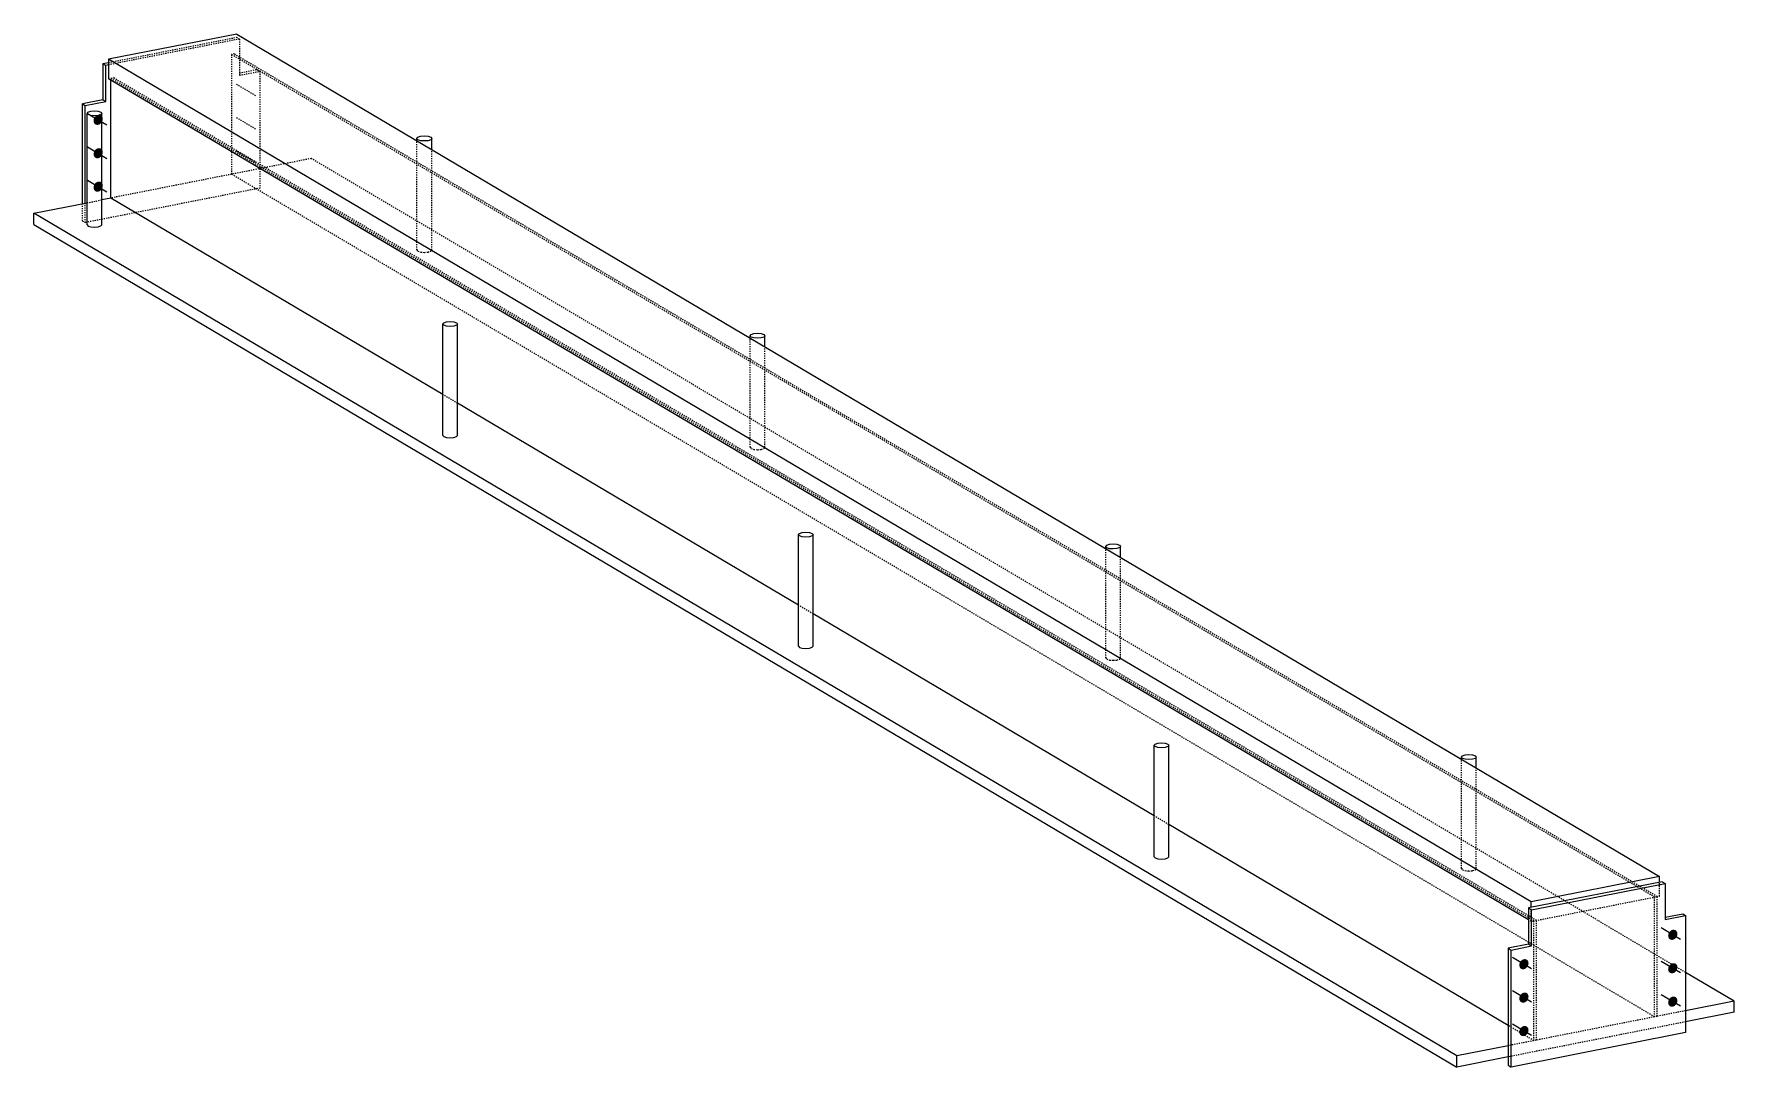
# Model space of a CAD drawing. Header units: millimetres. Extents: x 9 to 43771, y 10 to 1769.
# Drawn here: x 8609 to 11476, y 26 to 1769 of the extents above; entities that cross this region are included whole.
import ezdxf

# ---------------------------------------------------------------- set-up
doc = ezdxf.new("R2010")
doc.units = ezdxf.units.MM
doc.linetypes.add('DXK_LINE_DOT2', pattern=[3.9198, 1.9599, -1.9599])
doc.layers.add('STÅL', color=7, linetype='Continuous')

msp = doc.modelspace()

# ---------------------------------------------------------------- hatches: boundary and pattern name
at = {"layer": 'STÅL', "linetype": 'Continuous'}
for points in [[(8710.7, 1628.3), (8711.8, 1629.8), (8713.1, 1631.1), (8714.6, 1632.1), (8716.2, 1632.8), (8717.8, 1633.1), (8719.4, 1633.1), (8720.9, 1632.7), (8722.2, 1631.9), (8723.3, 1630.8), (8724.1, 1629.4), (8724.6, 1627.8), (8724.8, 1626.1), (8724.6, 1624.3), (8724.1, 1622.5), (8723.3, 1620.8), (8722.2, 1619.3), (8720.9, 1618), (8719.4, 1617), (8717.8, 1616.3), (8716.2, 1616), (8714.6, 1616.1), (8713.1, 1616.5), (8711.8, 1617.3), (8710.7, 1618.4), (8709.9, 1619.7), (8709.4, 1621.3), (8709.2, 1623), (8709.4, 1624.8), (8709.9, 1626.6)], [(8710.7, 1571.9), (8711.8, 1573.5), (8713.1, 1574.8), (8714.6, 1575.8), (8716.2, 1576.4), (8717.8, 1576.8), (8719.4, 1576.7), (8720.9, 1576.3), (8722.2, 1575.5), (8723.3, 1574.4), (8724.1, 1573), (8724.6, 1571.5), (8724.8, 1569.7), (8724.6, 1567.9), (8724.1, 1566.2), (8723.3, 1564.5), (8722.2, 1562.9), (8720.9, 1561.6), (8719.4, 1560.6), (8717.8, 1559.9), (8716.2, 1559.6), (8714.6, 1559.7), (8713.1, 1560.1), (8711.8, 1560.9), (8710.7, 1562), (8709.9, 1563.4), (8709.4, 1564.9), (8709.2, 1566.7), (8709.4, 1568.5), (8709.9, 1570.2)], [(8710.7, 1515.5), (8711.8, 1517.1), (8713.1, 1518.4), (8714.6, 1519.4), (8716.2, 1520.1), (8717.8, 1520.4), (8719.4, 1520.3), (8720.9, 1519.9), (8722.2, 1519.1), (8723.3, 1518), (8724.1, 1516.7), (8724.6, 1515.1), (8724.8, 1513.3), (8724.6, 1511.6), (8724.1, 1509.8), (8723.3, 1508.1), (8722.2, 1506.6), (8720.9, 1505.3), (8719.4, 1504.2), (8717.8, 1503.6), (8716.2, 1503.2), (8714.6, 1503.3), (8713.1, 1503.7), (8711.8, 1504.5), (8710.7, 1505.6), (8709.9, 1507), (8709.4, 1508.6), (8709.2, 1510.3), (8709.4, 1512.1), (8709.9, 1513.9)], [(11366.8, 253.2), (11367.9, 254.7), (11369.2, 256), (11370.7, 257), (11372.3, 257.7), (11374, 258), (11375.5, 258), (11377, 257.5), (11378.4, 256.8), (11379.4, 255.7), (11380.3, 254.3), (11380.8, 252.7), (11380.9, 251), (11380.8, 249.2), (11380.3, 247.4), (11379.4, 245.7), (11378.3, 244.2), (11377, 242.9), (11375.5, 241.9), (11373.9, 241.2), (11372.3, 240.9), (11370.7, 240.9), (11369.2, 241.4), (11367.9, 242.1), (11366.8, 243.2), (11366, 244.6), (11365.5, 246.2), (11365.3, 247.9), (11365.5, 249.7), (11366, 251.5)], [(11115.7, 203.6), (11116.8, 205.1), (11118.1, 206.4), (11119.6, 207.4), (11121.2, 208.1), (11122.8, 208.4), (11124.4, 208.4), (11125.9, 208), (11127.2, 207.2), (11128.3, 206.1), (11129.1, 204.7), (11129.6, 203.1), (11129.8, 201.4), (11129.6, 199.6), (11129.1, 197.8), (11128.3, 196.1), (11127.2, 194.6), (11125.9, 193.3), (11124.4, 192.3), (11122.8, 191.6), (11121.2, 191.3), (11119.6, 191.3), (11118.1, 191.8), (11116.8, 192.6), (11115.7, 193.7), (11114.9, 195), (11114.4, 196.6), (11114.2, 198.3), (11114.4, 200.1), (11114.9, 201.9)], [(11366.8, 196.8), (11367.9, 198.3), (11369.2, 199.6), (11370.7, 200.6), (11372.3, 201.3), (11374, 201.6), (11375.5, 201.6), (11377, 201.2), (11378.4, 200.4), (11379.4, 199.3), (11380.3, 197.9), (11380.8, 196.3), (11380.9, 194.6), (11380.8, 192.8), (11380.3, 191), (11379.4, 189.3), (11378.3, 187.8), (11377, 186.5), (11375.5, 185.5), (11373.9, 184.8), (11372.3, 184.5), (11370.7, 184.6), (11369.2, 185), (11367.9, 185.8), (11366.8, 186.9), (11366, 188.2), (11365.5, 189.8), (11365.3, 191.5), (11365.5, 193.3), (11366, 195.1)], [(11115.7, 147.2), (11116.8, 148.7), (11118.1, 150), (11119.6, 151.1), (11121.2, 151.7), (11122.8, 152.1), (11124.4, 152), (11125.9, 151.6), (11127.2, 150.8), (11128.3, 149.7), (11129.1, 148.3), (11129.6, 146.7), (11129.8, 145), (11129.6, 143.2), (11129.1, 141.4), (11128.3, 139.7), (11127.2, 138.2), (11125.9, 136.9), (11124.4, 135.9), (11122.8, 135.2), (11121.2, 134.9), (11119.6, 135), (11118.1, 135.4), (11116.8, 136.2), (11115.7, 137.3), (11114.9, 138.6), (11114.4, 140.2), (11114.2, 141.9), (11114.4, 143.7), (11114.9, 145.5)], [(11366.8, 140.4), (11367.9, 142), (11369.2, 143.3), (11370.7, 144.3), (11372.3, 144.9), (11374, 145.3), (11375.5, 145.2), (11377, 144.8), (11378.4, 144), (11379.4, 142.9), (11380.3, 141.5), (11380.8, 139.9), (11380.9, 138.2), (11380.8, 136.4), (11380.3, 134.7), (11379.4, 133), (11378.3, 131.4), (11377, 130.1), (11375.5, 129.1), (11373.9, 128.4), (11372.3, 128.1), (11370.7, 128.2), (11369.2, 128.6), (11367.9, 129.4), (11366.8, 130.5), (11366, 131.9), (11365.5, 133.4), (11365.3, 135.2), (11365.5, 137), (11366, 138.7)], [(11115.7, 90.8), (11116.8, 92.4), (11118.1, 93.7), (11119.6, 94.7), (11121.2, 95.4), (11122.8, 95.7), (11124.4, 95.6), (11125.9, 95.2), (11127.2, 94.4), (11128.3, 93.3), (11129.1, 91.9), (11129.6, 90.4), (11129.8, 88.6), (11129.6, 86.8), (11129.1, 85.1), (11128.3, 83.4), (11127.2, 81.8), (11125.9, 80.5), (11124.4, 79.5), (11122.8, 78.8), (11121.2, 78.5), (11119.6, 78.6), (11118.1, 79), (11116.8, 79.8), (11115.7, 80.9), (11114.9, 82.3), (11114.4, 83.8), (11114.2, 85.6), (11114.4, 87.4), (11114.9, 89.1)]]:
    msp.add_hatch(color=96, dxfattribs=at).paths.add_polyline_path(points)

# ---------------------------------------------------------------- linework, layer by layer
at = {"layer": 'STÅL', "color": 2, "linetype": 'Continuous'}
for p, q in [((8950.8, 1769.4), (8734.3, 1726.7)), ((8950.8, 1769.4), (11350.8, 347.7)), ((8725, 1719.4), (8734.3, 1721.2)), ((11134.3, 304.9), (8734.3, 1726.7)), ((8734.3, 1726.7), (8734.3, 1693.8)), ((8725, 1719.4), (8725, 1658.3)), ((8725, 1719.4), (8730, 1716.4)), ((8734.3, 1717.3), (8730, 1716.4)), ((8730, 1655.3), (8730, 1716.4)), ((11130, 274.6), (8734.3, 1693.8)), ((8738.6, 1492.6), (8738.6, 1691.2)), ((8725, 1658.3), (8690.3, 1651.5)), ((8690.3, 1483.1), (8690.3, 1651.5)), ((8690.3, 1651.5), (8695.3, 1648.5)), ((8695.3, 1648.5), (8730, 1655.3)), ((8695.3, 1484), (8695.3, 1648.5)), ((8698.2, 1635.5), (8699.8, 1637.6)), ((8699.9, 1633.4), (8698.2, 1635.5)), ((8698.2, 1447.6), (8698.2, 1635.5)), ((8699.8, 1637.6), (8704.4, 1639.2)), ((8704.4, 1639.2), (8710.6, 1639.8)), ((8710.6, 1639.8), (8716.9, 1639.2)), ((8716.9, 1639.2), (8721.5, 1637.7)), ((8721.5, 1637.7), (8723.2, 1635.6)), ((8723.2, 1635.6), (8721.6, 1633.4)), ((8723.2, 1447.6), (8723.2, 1635.6)), ((8725, 1658.3), (8730, 1655.3)), ((8704.5, 1631.8), (8699.9, 1633.4)), ((8710.8, 1631.3), (8704.5, 1631.8)), ((8717, 1631.8), (8710.8, 1631.3)), ((8721.6, 1633.4), (8717, 1631.8)), ((9254.7, 1593.1), (9256.4, 1595.2)), ((9256.4, 1591), (9254.7, 1593.1)), ((9254.7, 1589.4), (9254.7, 1593.1)), ((9256.4, 1595.2), (9260.9, 1596.8)), ((9261, 1589.4), (9256.4, 1591)), ((9260.9, 1596.8), (9267.1, 1597.4)), ((9267.3, 1588.9), (9261, 1589.4)), ((9267.1, 1597.4), (9273.4, 1596.8)), ((9273.5, 1589.4), (9267.3, 1588.9)), ((9273.4, 1596.8), (9278, 1595.3)), ((9278.1, 1591), (9273.5, 1589.4)), ((9278, 1595.3), (9279.7, 1593.2)), ((9279.7, 1593.2), (9278.1, 1591)), ((9279.7, 1574.6), (9279.7, 1593.2)), ((8738.6, 1492.6), (8723.2, 1489.5)), ((9298.2, 1161.1), (8738.6, 1492.6)), ((8608.7, 1466.9), (8698.2, 1484.6)), ((11008.7, 45.2), (8608.7, 1466.9)), ((8608.7, 1448.2), (8608.7, 1466.9)), ((8608.7, 1448.2), (11008.7, 26.4)), ((8698.2, 1447.6), (8699.9, 1445.4)), ((8699.9, 1445.4), (8704.5, 1443.9)), ((8704.5, 1443.9), (8710.8, 1443.3)), ((8710.8, 1443.3), (8717, 1443.9)), ((8717, 1443.9), (8721.6, 1445.5)), ((8721.6, 1445.5), (8723.2, 1447.6)), ((9298.2, 1280.1), (9299.8, 1282.2)), ((9299.9, 1277.9), (9298.2, 1280.1)), ((9298.2, 1092.1), (9298.2, 1280.1)), ((9299.8, 1282.2), (9304.4, 1283.8)), ((9304.5, 1276.4), (9299.9, 1277.9)), ((9304.4, 1283.8), (9310.6, 1284.4)), ((9310.8, 1275.8), (9304.5, 1276.4)), ((9310.6, 1284.4), (9316.9, 1283.8)), ((9317, 1276.4), (9310.8, 1275.8)), ((9316.9, 1283.8), (9321.5, 1282.2)), ((9321.6, 1278), (9317, 1276.4)), ((9321.5, 1282.2), (9323.2, 1280.1)), ((9323.2, 1280.1), (9321.6, 1278)), ((9323.2, 1092.2), (9323.2, 1280.1)), ((9816.7, 1260.2), (9818.4, 1262.3)), ((9818.4, 1262.3), (9822.9, 1263.9)), ((9822.9, 1263.9), (9829.1, 1264.5)), ((9829.1, 1264.5), (9835.4, 1263.9)), ((9835.4, 1263.9), (9840, 1262.4)), ((9840, 1262.4), (9841.7, 1260.2)), ((9818.4, 1258), (9816.7, 1260.2)), ((9816.7, 1256.5), (9816.7, 1260.2)), ((9823, 1256.5), (9818.4, 1258)), ((9829.3, 1255.9), (9823, 1256.5)), ((9835.5, 1256.5), (9829.3, 1255.9)), ((9840.1, 1258.1), (9835.5, 1256.5)), ((9841.7, 1260.2), (9840.1, 1258.1)), ((9841.7, 1241.6), (9841.7, 1260.2)), ((9898.2, 805.7), (9323.2, 1146.3)), ((9298.2, 1092.1), (9299.9, 1090)), ((9299.9, 1090), (9304.5, 1088.4)), ((9317, 1088.5), (9321.6, 1090)), ((9321.6, 1090), (9323.2, 1092.2)), ((9304.5, 1088.4), (9310.8, 1087.9)), ((9310.8, 1087.9), (9317, 1088.5)), ((9898.2, 924.6), (9899.8, 926.8)), ((9899.9, 922.5), (9898.2, 924.6)), ((9898.2, 736.7), (9898.2, 924.6)), ((9899.8, 926.8), (9904.4, 928.3)), ((9904.5, 920.9), (9899.9, 922.5)), ((9904.4, 928.3), (9910.6, 928.9)), ((9910.8, 920.4), (9904.5, 920.9)), ((9910.6, 928.9), (9916.9, 928.4)), ((9917, 921), (9910.8, 920.4)), ((9916.9, 928.4), (9921.5, 926.8)), ((9921.6, 922.5), (9917, 921)), ((9921.5, 926.8), (9923.2, 924.7)), ((9923.2, 924.7), (9921.6, 922.5)), ((9923.2, 736.7), (9923.2, 924.7)), ((10416.7, 904.7), (10418.4, 906.9)), ((10418.4, 902.6), (10416.7, 904.7)), ((10416.7, 901), (10416.7, 904.7)), ((10418.4, 906.9), (10422.9, 908.5)), ((10423, 901), (10418.4, 902.6)), ((10422.9, 908.5), (10429.1, 909)), ((10429.3, 900.5), (10423, 901)), ((10429.1, 909), (10435.4, 908.5)), ((10435.5, 901.1), (10429.3, 900.5)), ((10435.4, 908.5), (10440, 906.9)), ((10440.1, 902.7), (10435.5, 901.1)), ((10440, 906.9), (10441.7, 904.8)), ((10441.7, 904.8), (10440.1, 902.7)), ((10441.7, 886.2), (10441.7, 904.8)), ((10498.2, 450.2), (9923.2, 790.9)), ((9898.2, 736.7), (9899.9, 734.5)), ((9899.9, 734.5), (9904.5, 733)), ((9904.5, 733), (9910.8, 732.4)), ((9910.8, 732.4), (9917, 733)), ((9917, 733), (9921.6, 734.6)), ((9921.6, 734.6), (9923.2, 736.7)), ((10498.2, 569.2), (10499.8, 571.3)), ((10499.9, 567.1), (10498.2, 569.2)), ((10498.2, 381.2), (10498.2, 569.2)), ((10499.8, 571.3), (10504.4, 572.9)), ((10504.5, 565.5), (10499.9, 567.1)), ((10504.4, 572.9), (10510.6, 573.5)), ((10510.8, 564.9), (10504.5, 565.5)), ((10510.6, 573.5), (10516.9, 572.9)), ((10517, 565.5), (10510.8, 564.9)), ((10516.9, 572.9), (10521.5, 571.4)), ((10521.6, 567.1), (10517, 565.5)), ((10521.5, 571.4), (10523.2, 569.2)), ((10523.2, 569.2), (10521.6, 567.1)), ((10523.2, 381.3), (10523.2, 569.2)), ((11016.7, 549.3), (11018.4, 551.4)), ((11018.4, 547.2), (11016.7, 549.3)), ((11016.7, 545.6), (11016.7, 549.3)), ((11018.4, 551.4), (11022.9, 553)), ((11023, 545.6), (11018.4, 547.2)), ((11022.9, 553), (11029.1, 553.6)), ((11029.3, 545.1), (11023, 545.6)), ((11029.1, 553.6), (11035.4, 553)), ((11035.5, 545.6), (11029.3, 545.1)), ((11035.4, 553), (11040, 551.5)), ((11040.1, 547.2), (11035.5, 545.6)), ((11040, 551.5), (11041.7, 549.4)), ((11041.7, 549.4), (11040.1, 547.2)), ((11041.7, 530.8), (11041.7, 549.4)), ((11095.3, 96.5), (10523.2, 435.4)), ((10498.2, 381.2), (10499.9, 379.1)), ((10499.9, 379.1), (10504.5, 377.6)), ((10504.5, 377.6), (10510.8, 377)), ((10510.8, 377), (10517, 377.6)), ((10517, 377.6), (10521.6, 379.2)), ((10521.6, 379.2), (10523.2, 381.3)), ((11350.8, 347.7), (11134.3, 304.9)), ((11350.8, 338.3), (11350.8, 347.7)), ((11355.1, 339.1), (11130, 294.7)), ((11135, 291.7), (11360.1, 336.2)), ((11355.1, 339.1), (11360.1, 336.2)), ((11360.1, 336.2), (11360.1, 275.1)), ((11130, 294.7), (11130, 233.6)), ((11130, 294.7), (11135, 291.7)), ((11134.3, 295.5), (11134.3, 304.9)), ((11135, 230.6), (11135, 291.7)), ((11360.1, 279), (11389.8, 284.9)), ((11360.1, 275.1), (11394.8, 281.9)), ((11389.8, 284.9), (11394.8, 281.9)), ((11394.8, 281.9), (11394.8, 84.6)), ((11130, 233.6), (11095.3, 226.7)), ((11100.3, 223.8), (11135, 230.6)), ((11130, 233.6), (11135, 230.6)), ((11095.3, 226.7), (11095.3, 29.4)), ((11095.3, 226.7), (11100.3, 223.8)), ((11100.3, 26.4), (11100.3, 223.8)), ((11476.4, 137.5), (11394.8, 185.9)), ((11476.4, 137.5), (11394.8, 121.4)), ((11476.4, 118.7), (11394.8, 102.6)), ((11476.4, 118.7), (11476.4, 137.5)), ((11095.3, 62.3), (11008.7, 45.2)), ((11394.8, 84.6), (11100.3, 26.4)), ((11008.7, 26.4), (11008.7, 45.2)), ((11095.3, 43.5), (11008.7, 26.4)), ((11095.3, 29.4), (11100.3, 26.4))]:
    msp.add_line(p, q, dxfattribs=at)
at = {"layer": 'STÅL', "color": 7, "linetype": 'DXK_LINE_DOT2'}
for p, q in [((8734.3, 1721.2), (8950.1, 1763.8)), ((8955.1, 1760.9), (8734.3, 1717.3)), ((8950.1, 1763.8), (8955.1, 1760.9)), ((8955.1, 1760.9), (8955.1, 1699.8)), ((8946.5, 1735.7), (8942.1, 1734.8)), ((11342.1, 313.1), (8942.1, 1734.8)), ((8942.1, 1734.8), (8942.1, 1532.8)), ((11346.5, 313.9), (8946.5, 1735.7)), ((8738.6, 1694.6), (8743, 1695.5)), ((11138.6, 272.9), (8738.6, 1694.6)), ((8738.6, 1691.2), (8738.6, 1694.6)), ((11143, 273.7), (8743, 1695.5)), ((8955.1, 1703.7), (8984.8, 1709.6)), ((8955.1, 1699.8), (8989.8, 1706.6)), ((8984.8, 1709.6), (8989.8, 1706.6)), ((8989.8, 1706.6), (8989.8, 1509.3)), ((9254.7, 1405.2), (9254.7, 1589.4)), ((9076.4, 1559.3), (8738.6, 1492.6)), ((11394.8, 185.9), (9076.4, 1559.3)), ((9279.7, 1405.2), (9279.7, 1574.6)), ((11342.1, 111), (8942.1, 1532.8)), ((8989.8, 1509.3), (8695.3, 1451.2)), ((8690.3, 1454.1), (8690.3, 1483.1)), ((8695.3, 1451.2), (8695.3, 1484)), ((8698.2, 1484.6), (8723.2, 1489.5)), ((8690.3, 1454.1), (8695.3, 1451.2)), ((9254.7, 1405.2), (9256.4, 1403)), ((9278.1, 1403.1), (9279.7, 1405.2)), ((9256.4, 1403), (9261, 1401.5)), ((9261, 1401.5), (9267.3, 1400.9)), ((9267.3, 1400.9), (9273.5, 1401.5)), ((9273.5, 1401.5), (9278.1, 1403.1)), ((9816.7, 1072.2), (9816.7, 1256.5)), ((9841.7, 1072.3), (9841.7, 1241.6)), ((9323.2, 1146.3), (9298.2, 1161.1)), ((9816.7, 1072.2), (9818.4, 1070.1)), ((9818.4, 1070.1), (9823, 1068.5)), ((9823, 1068.5), (9829.3, 1068)), ((9829.3, 1068), (9835.5, 1068.6)), ((9835.5, 1068.6), (9840.1, 1070.2)), ((9840.1, 1070.2), (9841.7, 1072.3)), ((10416.7, 716.8), (10416.7, 901)), ((10441.7, 716.9), (10441.7, 886.2)), ((9923.2, 790.9), (9898.2, 805.7)), ((10416.7, 716.8), (10418.4, 714.7)), ((10418.4, 714.7), (10423, 713.1)), ((10423, 713.1), (10429.3, 712.6)), ((10429.3, 712.6), (10435.5, 713.1)), ((10435.5, 713.1), (10440.1, 714.7)), ((10440.1, 714.7), (10441.7, 716.9)), ((11016.7, 361.4), (11016.7, 545.6)), ((11041.7, 361.4), (11041.7, 530.8)), ((10523.2, 435.4), (10498.2, 450.2)), ((11016.7, 361.4), (11018.4, 359.2)), ((11018.4, 359.2), (11023, 357.7)), ((11023, 357.7), (11029.3, 357.1)), ((11029.3, 357.1), (11035.5, 357.7)), ((11035.5, 357.7), (11040.1, 359.3)), ((11040.1, 359.3), (11041.7, 361.4)), ((11350.8, 314.8), (11350.8, 338.3)), ((11134.3, 272), (11350.8, 314.8)), ((11134.3, 272), (11134.3, 295.5)), ((11342.1, 111), (11342.1, 313.1)), ((11346.5, 111.9), (11346.5, 313.9)), ((11134.3, 272), (11130, 274.6)), ((11138.6, 70.8), (11138.6, 272.9)), ((11143, 71.7), (11143, 273.7)), ((11394.8, 121.4), (11346.5, 111.9)), ((11342.1, 111), (11095.3, 62.3)), ((11394.8, 102.6), (11095.3, 43.5)), ((11138.6, 70.8), (11095.3, 96.5)), ((11346.5, 111.9), (11342.1, 111))]:
    msp.add_line(p, q, dxfattribs=at)
at = {"layer": 'STÅL', "color": 96, "linetype": 'DXK_LINE_DOT2'}
for p, q in [((8950.1, 1684.8), (8982.6, 1665.6)), ((8950.1, 1628.5), (8982.6, 1609.2)), ((8950.1, 1572.1), (8982.6, 1552.8))]:
    msp.add_line(p, q, dxfattribs=at)
at = {"layer": 'STÅL', "color": 96, "linetype": 'Continuous'}
for p, q in [((8699, 1635.2), (8731.5, 1616)), ((8699, 1578.9), (8731.5, 1559.6)), ((8699, 1522.5), (8731.5, 1503.2)), ((11386.1, 241.8), (11353.6, 261)), ((11135, 192.2), (11102.5, 211.4)), ((11386.1, 185.4), (11353.6, 204.6)), ((11135, 135.8), (11102.5, 155)), ((11386.1, 129), (11353.6, 148.2)), ((11135, 79.4), (11102.5, 98.7))]:
    msp.add_line(p, q, dxfattribs=at)

doc.saveas('drawing.dxf')
